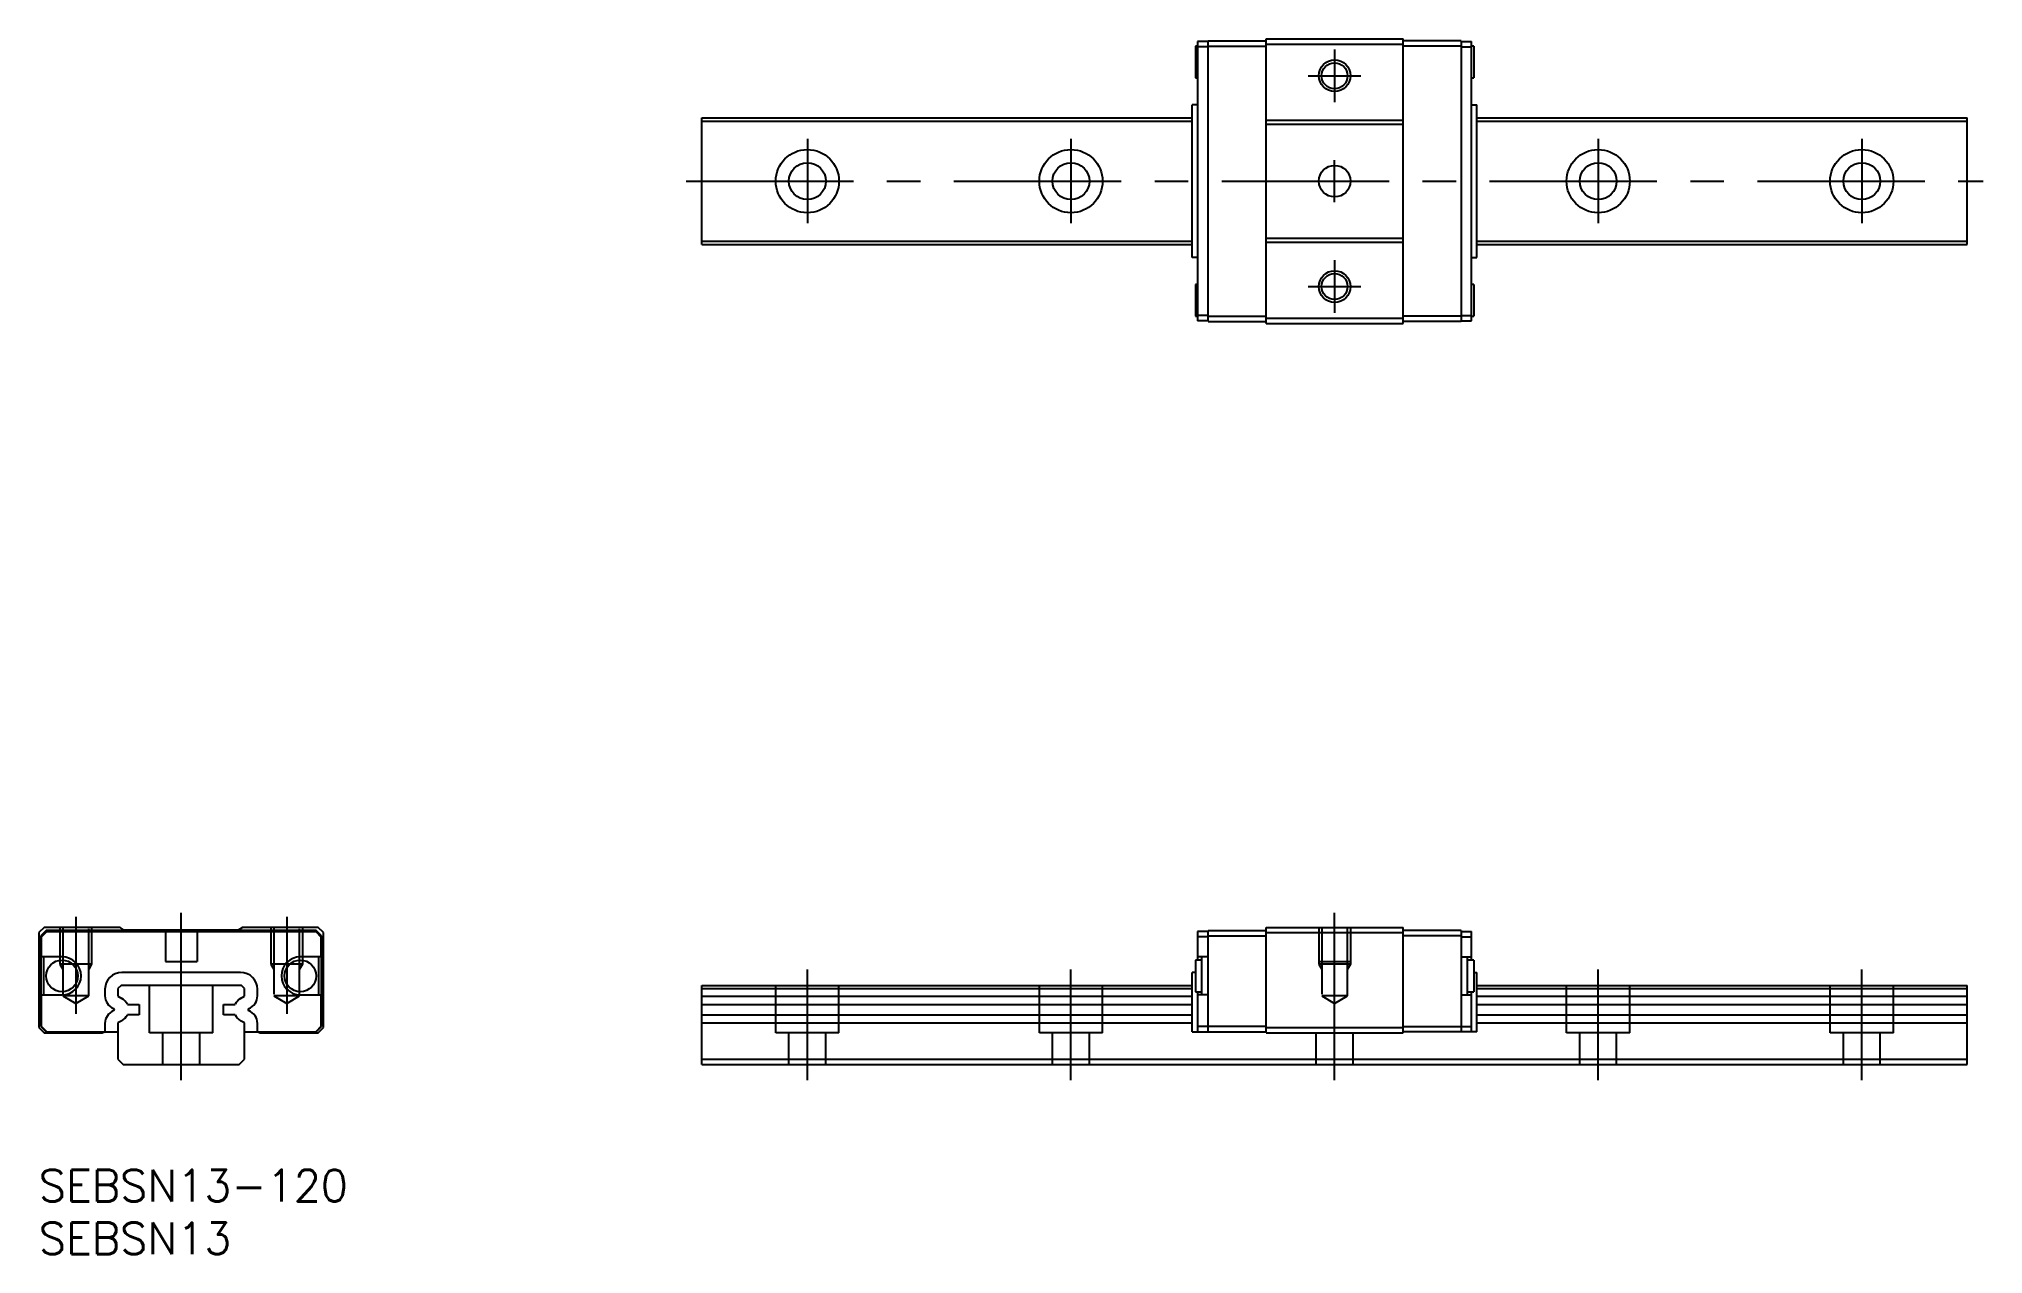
# Model space of a CAD drawing. Extents: x 0 to 184, y -8 to 107.
import ezdxf

# ---------------------------------------------------------------- set-up
doc = ezdxf.new("R2010")
doc.units = 0
doc.header["$LTSCALE"] = 0.5
doc.linetypes.add('CENTER', pattern=[50.8, 31.75, -6.35, 6.35, -6.35])
doc.linetypes.add('DASHED', pattern=[19.05, 12.7, -6.35])
for name, color, linetype in [('MSM_CENTER', 1, 'CENTER'), ('MSM_CONTINUOUS', 7, 'CONTINUOUS'), ('MSM_DASHED', 4, 'DASHED'), ('MSM_NARROW', 5, 'CONTINUOUS'), ('MSM_PART_NUMBER', 7, 'CONTINUOUS')]:
    doc.layers.add(name, color=color, linetype=linetype)
doc.styles.get("Standard").update_dxf_attribs({"font": 'txt.shx', "height": 3, "bigfont": 'bigfont.shx'})

# ---------------------------------------------------------------- blocks, each defined once
blk = doc.blocks.new('*U2')
at = {"layer": 'MSM_PART_NUMBER'}
blk.add_text('SEBSN13-120', height=3, dxfattribs=at).set_placement((0, -3))
blk = doc.blocks.new('*U3')
at = {"layer": 'MSM_PART_NUMBER'}
blk.add_text('SEBSN13', height=3, dxfattribs=at).set_placement((0, -8))

msp = doc.modelspace()

# ---------------------------------------------------------------- linework, layer by layer
at = {"layer": 'MSM_CENTER'}
for p, q in [((122.88, 106.3), (122.88, 101.3)), ((120.38, 103.8), (125.38, 103.8)), ((72.88, 97.8), (72.88, 89.8)), ((97.88, 97.8), (97.88, 89.8)), ((147.88, 97.8), (147.88, 89.8)), ((172.88, 97.8), (172.88, 89.8)), ((122.88, 91.8), (122.88, 95.8)), ((61.38, 93.8), (184.38, 93.8)), ((122.88, 86.3), (122.88, 81.3)), ((120.38, 83.8), (125.38, 83.8)), ((3.5, 24), (3.5, 14.79)), ((13.5, 8.5), (13.5, 24.5)), ((23.5, 24), (23.5, 14.79)), ((122.88, 8.5), (122.88, 24.5)), ((72.88, 8.5), (72.88, 19)), ((97.88, 8.5), (97.88, 19)), ((147.88, 8.5), (147.88, 19)), ((172.88, 8.5), (172.88, 19))]:
    msp.add_line(p, q, dxfattribs=at)
at = {"layer": 'MSM_CONTINUOUS'}
for p, q in [((110.88, 107.05), (109.88, 107.05)), ((109.88, 107.05), (109.88, 80.55)), ((110.88, 80.5), (110.88, 107.1)), ((110.88, 107.1), (116.38, 107.1)), ((116.38, 80.3), (116.38, 107.3)), ((116.38, 107.3), (129.38, 107.3)), ((129.38, 80.3), (129.38, 107.3)), ((134.88, 107.1), (129.38, 107.1)), ((134.88, 107.1), (134.88, 80.5)), ((134.88, 107.05), (135.88, 107.05)), ((135.88, 80.55), (135.88, 107.05)), ((109.68, 106.6), (109.68, 103.6)), ((109.88, 106.6), (109.68, 106.6)), ((110.88, 106.55), (109.88, 106.55)), ((110.88, 106.6), (116.38, 106.6)), ((116.38, 106.8), (129.38, 106.8)), ((134.88, 106.6), (129.38, 106.6)), ((134.88, 106.55), (135.88, 106.55)), ((136.08, 106.6), (135.88, 106.6)), ((136.08, 106.6), (136.08, 103.6)), ((109.68, 103.6), (109.88, 103.6)), ((135.88, 103.6), (136.08, 103.6)), ((62.88, 87.8), (62.88, 99.8)), ((62.88, 99.8), (109.38, 99.8)), ((109.88, 101.03), (109.38, 101.03)), ((109.38, 86.57), (109.38, 101.03)), ((116.38, 99.6), (129.38, 99.6)), ((135.88, 101.03), (136.38, 101.03)), ((136.38, 86.57), (136.38, 101.03)), ((136.38, 99.8), (182.88, 99.8)), ((182.88, 87.8), (182.88, 99.8)), ((62.88, 99.5), (109.38, 99.5)), ((116.38, 99.2), (129.38, 99.2)), ((136.38, 99.5), (182.88, 99.5)), ((62.88, 88.1), (109.38, 88.1)), ((62.88, 87.8), (109.38, 87.8)), ((116.38, 88.4), (129.38, 88.4)), ((116.38, 88), (129.38, 88)), ((136.38, 88.1), (182.88, 88.1)), ((136.38, 87.8), (182.88, 87.8)), ((109.88, 86.57), (109.38, 86.57)), ((135.88, 86.57), (136.38, 86.57)), ((109.68, 84), (109.68, 81)), ((109.88, 84), (109.68, 84)), ((136.08, 84), (135.88, 84)), ((136.08, 84), (136.08, 81)), ((109.68, 81), (109.88, 81)), ((110.88, 81.05), (109.88, 81.05)), ((110.88, 80.55), (109.88, 80.55)), ((110.88, 81), (116.38, 81)), ((110.88, 80.5), (116.38, 80.5)), ((116.38, 80.8), (129.38, 80.8)), ((116.38, 80.3), (129.38, 80.3)), ((134.88, 81), (129.38, 81)), ((134.88, 80.5), (129.38, 80.5)), ((134.88, 81.05), (135.88, 81.05)), ((134.88, 80.55), (135.88, 80.55)), ((135.88, 81), (136.08, 81)), ((0.5, 23), (0, 22.5)), ((0, 22.5), (0, 13.5)), ((0.7, 22.7), (0.2, 22.2)), ((0.2, 22.2), (0.2, 13.6)), ((0.25, 22.1), (0.75, 22.6)), ((7.7, 23), (0.5, 23)), ((26.3, 22.7), (0.7, 22.7)), ((0.75, 22.6), (26.25, 22.6)), ((8.1, 22.75), (7.7, 23)), ((18.9, 22.75), (8.1, 22.75)), ((19.3, 23), (18.9, 22.75)), ((26.5, 23), (19.3, 23)), ((26.25, 22.6), (26.75, 22.1)), ((26.8, 22.2), (26.3, 22.7)), ((27, 22.5), (26.5, 23)), ((26.8, 13.6), (26.8, 22.2)), ((27, 13.5), (27, 22.5)), ((109.88, 22.6), (109.88, 19.9)), ((110.88, 22.6), (109.88, 22.6)), ((110.88, 13.1), (110.88, 22.7)), ((110.88, 22.7), (116.38, 22.7)), ((110.88, 22.2), (116.38, 22.2)), ((116.38, 23), (129.38, 23)), ((116.38, 13), (116.38, 23)), ((116.38, 22.5), (129.38, 22.5)), ((129.38, 13), (129.38, 23)), ((134.88, 22.7), (129.38, 22.7)), ((134.88, 22.2), (129.38, 22.2)), ((134.88, 22.7), (134.88, 13.1)), ((134.88, 22.6), (135.88, 22.6)), ((135.88, 19.9), (135.88, 22.6)), ((0.25, 20.2), (0.25, 22.1)), ((26.75, 22.1), (26.75, 20.2)), ((110.88, 22.1), (109.88, 22.1)), ((134.88, 22.1), (135.88, 22.1)), ((2.2, 20.2), (0.25, 20.2)), ((0.45, 20.2), (0.45, 16.6)), ((19.13, 18.73), (7.87, 18.73)), ((26.75, 20.2), (24.8, 20.2)), ((26.55, 16.6), (26.55, 20.2)), ((109.68, 18.73), (109.38, 18.73)), ((109.38, 13.1), (109.38, 18.73)), ((110.28, 19.9), (109.68, 19.9)), ((109.68, 19.9), (109.68, 16.9)), ((110.88, 20.2), (109.88, 20.2)), ((110.28, 16.6), (110.28, 20.2)), ((134.88, 20.2), (135.88, 20.2)), ((135.48, 16.6), (135.48, 20.2)), ((136.08, 19.9), (135.48, 19.9)), ((136.08, 19.9), (136.08, 16.9)), ((136.08, 18.73), (136.38, 18.73)), ((136.38, 13.1), (136.38, 18.73)), ((0.25, 16.6), (2.2, 16.6)), ((0.25, 13.6), (0.25, 16.6)), ((6.27, 17.13), (6.27, 16.51)), ((7.8, 17.5), (7.5, 17.2)), ((7.5, 17.2), (7.5, 16.46)), ((19.2, 17.5), (7.8, 17.5)), ((19.5, 17.2), (19.2, 17.5)), ((19.5, 16.46), (19.5, 17.2)), ((20.73, 16.51), (20.73, 17.13)), ((24.8, 16.6), (26.75, 16.6)), ((26.75, 16.6), (26.75, 13.6)), ((62.88, 17.5), (109.38, 17.5)), ((62.88, 10), (62.88, 17.5)), ((62.88, 17.2), (109.38, 17.2)), ((109.68, 16.9), (110.28, 16.9)), ((109.88, 16.9), (109.88, 13.1)), ((110.88, 16.6), (109.88, 16.6)), ((134.88, 16.6), (135.88, 16.6)), ((135.48, 16.9), (136.08, 16.9)), ((135.88, 13.1), (135.88, 16.9)), ((136.38, 17.5), (182.88, 17.5)), ((136.38, 17.2), (182.88, 17.2)), ((182.88, 10), (182.88, 17.5)), ((7.5, 16.46), (7.87, 16.25)), ((8.39, 15.7), (9.5, 15.7)), ((9.5, 15.7), (9.5, 14.7)), ((17.5, 14.7), (17.5, 15.7)), ((17.5, 15.7), (18.61, 15.7)), ((19.13, 16.25), (19.5, 16.46)), ((62.88, 16.46), (109.38, 16.46)), ((62.88, 15.7), (109.38, 15.7)), ((136.38, 16.46), (182.88, 16.46)), ((136.38, 15.7), (182.88, 15.7)), ((0, 13.5), (0.5, 13)), ((0.2, 13.6), (0.7, 13.1)), ((0.75, 13.1), (0.25, 13.6)), ((0.5, 13), (6, 13)), ((0.7, 13.1), (7.5, 13.1)), ((6, 13), (6.22, 13.1)), ((6.27, 13.89), (6.27, 13.1)), ((7.87, 14.15), (7.5, 13.94)), ((7.5, 13.94), (7.5, 10.5)), ((9.5, 14.7), (8.39, 14.7)), ((18.61, 14.7), (17.5, 14.7)), ((19.5, 13.94), (19.13, 14.15)), ((19.5, 10.5), (19.5, 13.94)), ((19.5, 13.1), (26.3, 13.1)), ((20.73, 13.1), (20.73, 13.89)), ((20.78, 13.1), (21, 13)), ((21, 13), (26.5, 13)), ((26.75, 13.6), (26.25, 13.1)), ((26.3, 13.1), (26.8, 13.6)), ((26.5, 13), (27, 13.5)), ((62.88, 14.7), (109.38, 14.7)), ((62.88, 13.94), (109.38, 13.94)), ((109.38, 13.1), (116.33, 13.1)), ((116.38, 13.6), (109.88, 13.6)), ((116.33, 13.1), (116.33, 13.15)), ((116.33, 13.15), (116.38, 13.15)), ((116.38, 13.5), (129.38, 13.5)), ((116.38, 13), (129.38, 13)), ((129.38, 13.6), (135.88, 13.6)), ((129.43, 13.15), (129.38, 13.15)), ((129.43, 13.15), (129.43, 13.1)), ((136.38, 13.1), (129.43, 13.1)), ((136.38, 14.7), (182.88, 14.7)), ((136.38, 13.94), (182.88, 13.94)), ((7.5, 10.5), (8, 10)), ((8, 10), (19, 10)), ((19, 10), (19.5, 10.5)), ((62.88, 10.5), (182.88, 10.5)), ((62.88, 10), (182.88, 10))]:
    msp.add_line(p, q, dxfattribs=at)
for centre, radius in [((122.88, 103.8), 1.23), ((72.88, 93.8), 3), ((97.88, 93.8), 3), ((147.88, 93.8), 3), ((172.88, 93.8), 3), ((72.88, 93.8), 1.75), ((97.88, 93.8), 1.75), ((122.88, 93.8), 1.5), ((147.88, 93.8), 1.75), ((172.88, 93.8), 1.75), ((122.88, 83.8), 1.23), ((2.2, 18.4), 1.5), ((24.8, 18.4), 1.5)]:
    msp.add_circle(centre, radius, dxfattribs=at)
for centre, radius, start, end in [((2.2, 18.4), 1.8, 270, 90), ((7.87, 17.13), 1.6, 90, 180), ((19.13, 17.13), 1.6, 0, 90), ((24.8, 18.4), 1.8, 90, 270), ((7.57, 16.51), 1.3, 180, 248.8053), ((7.57, 13.89), 1.3, 111.1947, 180), ((7.06, 15.2), 0.1, 291.1947, 68.8053), ((7.21, 15.11), 1.32, 26.598, 60.0008), ((19.79, 15.11), 1.32, 119.9992, 153.402), ((19.94, 15.2), 0.1, 111.1947, 248.8053), ((19.43, 16.51), 1.3, 291.1947, 0), ((19.43, 13.89), 1.3, 0, 68.8053), ((7.21, 15.29), 1.32, 299.9992, 333.402), ((19.79, 15.29), 1.32, 206.598, 240.0008)]:
    msp.add_arc(centre, radius, start, end, dxfattribs=at)
at = {"layer": 'MSM_DASHED'}
for p, q in [((2, 23), (2, 19.5)), ((2.27, 23), (2.27, 16.5)), ((4.73, 16.5), (4.73, 23)), ((5, 23), (5, 19.5)), ((12, 22.75), (12, 19.75)), ((15, 22.75), (15, 19.75)), ((22, 23), (22, 19.5)), ((22.27, 23), (22.27, 16.5)), ((24.73, 16.5), (24.73, 23)), ((25, 23), (25, 19.5)), ((121.38, 23), (121.38, 19.5)), ((121.66, 23), (121.66, 16.5)), ((124.11, 16.5), (124.11, 23)), ((124.38, 23), (124.38, 19.5)), ((5, 19.5), (2, 19.5)), ((2, 19.5), (2.27, 19.03)), ((5, 19.5), (4.73, 19.03)), ((12, 19.75), (15, 19.75)), ((25, 19.5), (22, 19.5)), ((22, 19.5), (22.27, 19.03)), ((25, 19.5), (24.73, 19.03)), ((121.38, 19.75), (124.38, 19.75)), ((124.38, 19.5), (121.38, 19.5)), ((121.38, 19.5), (121.66, 19.03)), ((124.38, 19.5), (124.11, 19.03)), ((10.5, 13), (10.5, 17.5)), ((16.5, 13), (16.5, 17.5)), ((69.88, 13), (69.88, 17.5)), ((75.88, 13), (75.88, 17.5)), ((94.88, 13), (94.88, 17.5)), ((100.88, 13), (100.88, 17.5)), ((144.88, 13), (144.88, 17.5)), ((150.88, 13), (150.88, 17.5)), ((169.88, 13), (169.88, 17.5)), ((175.88, 13), (175.88, 17.5)), ((2.27, 16.5), (3.5, 15.79)), ((4.73, 16.5), (2.27, 16.5)), ((3.5, 15.79), (4.73, 16.5)), ((22.27, 16.5), (23.5, 15.79)), ((24.73, 16.5), (22.27, 16.5)), ((23.5, 15.79), (24.73, 16.5)), ((121.66, 16.5), (122.88, 15.79)), ((124.11, 16.5), (121.66, 16.5)), ((122.88, 15.79), (124.11, 16.5)), ((16.5, 13), (10.5, 13)), ((11.75, 10), (11.75, 13)), ((15.25, 10), (15.25, 13)), ((75.88, 13), (69.88, 13)), ((71.13, 10), (71.13, 13)), ((74.63, 10), (74.63, 13)), ((100.88, 13), (94.88, 13)), ((96.13, 10), (96.13, 13)), ((99.63, 10), (99.63, 13)), ((121.13, 10), (121.13, 13)), ((124.63, 10), (124.63, 13)), ((150.88, 13), (144.88, 13)), ((146.13, 10), (146.13, 13)), ((149.63, 10), (149.63, 13)), ((175.88, 13), (169.88, 13)), ((171.13, 10), (171.13, 13)), ((174.63, 10), (174.63, 13))]:
    msp.add_line(p, q, dxfattribs=at)
at = {"layer": 'MSM_NARROW'}
for centre in [(122.88, 103.8), (122.88, 83.8)]:
    msp.add_circle(centre, 1.5, dxfattribs=at)

# ---------------------------------------------------------------- block references
at = {"layer": 'MSM_CONTINUOUS'}
for name in ['*U2', '*U3']:
    msp.add_blockref(name, (0, 0), dxfattribs=at)

doc.saveas('drawing.dxf')
